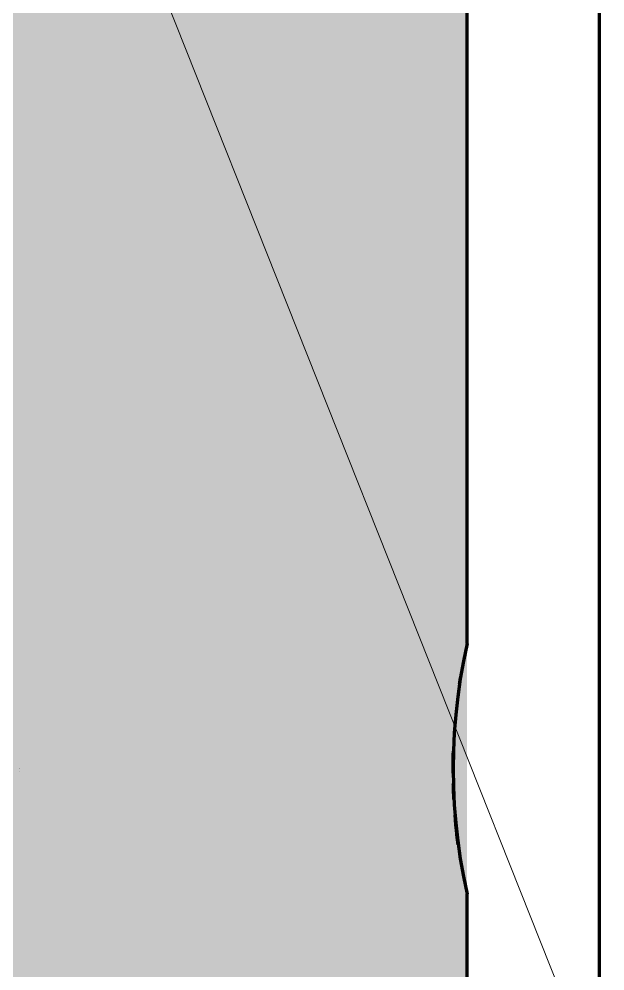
# Model space of a CAD drawing. Header units: millimetres. Extents: x 0 to 420, y 0 to 297.
# Drawn here: x 83.036 to 84.671, y 203.121 to 205.779 of the extents above; entities that cross this region are included whole.
import ezdxf

# ---------------------------------------------------------------- set-up
doc = ezdxf.new("R2010")
doc.units = ezdxf.units.MM
for name, color, linetype, lineweight in [('01-VISIBLE', 7, 'CONTINUOUS', 70), ('08-FINA', 5, 'CONTINUOUS', 18), ('13-GRAFICA', 30, 'CONTINUOUS', 18)]:
    doc.layers.add(name, color=color, linetype=linetype, lineweight=lineweight)

msp = doc.modelspace()

# ---------------------------------------------------------------- hatches: boundary and pattern name
at = {"layer": '13-GRAFICA', "true_color": 0x202020}
h = msp.add_hatch(color=7, dxfattribs=at)
h.dxf.hatch_style = 1
h.paths.add_polyline_path([(84.2865, 208.1857), (84.2865, 197.5857), (84.1865, 197.5857), (84.1865, 195.6857), (84.2865, 195.6857), (84.2865, 187.1857), (82.9865, 187.1857), (82.9865, 203.4857), (82.9865, 203.8857), (82.9865, 208.1857)])

# ---------------------------------------------------------------- linework, layer by layer
at = {"layer": '01-VISIBLE'}
for p, q in [((84.6565, 197.5357), (84.6565, 214.187)), ((84.2865, 204.0357), (84.2865, 208.1857)), ((84.2865, 197.5357), (84.2865, 203.3357))]:
    msp.add_line(p, q, dxfattribs=at)
for points in [[(84.2865, 204.0357), (84.2764, 203.9863), (84.2678, 203.9367), (84.2606, 203.8868), (84.255, 203.8367), (84.251, 203.7864), (84.2486, 203.7361), (84.2477, 203.6857), (84.2486, 203.6353), (84.251, 203.585), (84.255, 203.5347), (84.2606, 203.4846), (84.2678, 203.4347), (84.2764, 203.3851), (84.2865, 203.3357)], [(84.2656, 203.9225), (84.2661, 203.9256), (84.2665, 203.9287), (84.267, 203.9318), (84.2675, 203.9349), (84.268, 203.938), (84.2685, 203.941)], [(84.2686, 203.942), (84.2686, 203.942), (84.2686, 203.942), (84.2686, 203.942), (84.2686, 203.942), (84.2686, 203.942), (84.2686, 203.942)], [(84.2688, 203.9429), (84.2688, 203.9429), (84.2688, 203.9429), (84.2688, 203.9429), (84.2688, 203.9429), (84.2688, 203.9429), (84.2688, 203.9429)], [(84.269, 203.9439), (84.269, 203.9439), (84.269, 203.9439), (84.269, 203.9439), (84.269, 203.9439), (84.269, 203.9439), (84.269, 203.9439)], [(84.2691, 203.9448), (84.2691, 203.9448), (84.2691, 203.9448), (84.2691, 203.9448), (84.2691, 203.9448), (84.2691, 203.9448), (84.2691, 203.9448)], [(84.2693, 203.9457), (84.2693, 203.9457), (84.2693, 203.9457), (84.2693, 203.9457), (84.2693, 203.9457), (84.2693, 203.9457), (84.2693, 203.9457)], [(84.2694, 203.9467), (84.2694, 203.9467), (84.2694, 203.9467), (84.2694, 203.9467), (84.2694, 203.9467), (84.2694, 203.9467), (84.2694, 203.9467)], [(84.2696, 203.9476), (84.2696, 203.9476), (84.2696, 203.9476), (84.2696, 203.9476), (84.2696, 203.9476), (84.2696, 203.9476), (84.2696, 203.9476)], [(84.2697, 203.9485), (84.2697, 203.9485), (84.2697, 203.9485), (84.2697, 203.9485), (84.2697, 203.9485), (84.2697, 203.9485), (84.2697, 203.9485)], [(84.2699, 203.9494), (84.2699, 203.9494), (84.2699, 203.9494), (84.2699, 203.9494), (84.2699, 203.9494), (84.2699, 203.9494), (84.2699, 203.9494)], [(84.27, 203.9504), (84.27, 203.9504), (84.27, 203.9504), (84.27, 203.9504), (84.27, 203.9504), (84.27, 203.9504), (84.27, 203.9504)], [(84.2478, 203.6736), (84.2478, 203.6839), (84.2478, 203.6942), (84.2479, 203.7045), (84.248, 203.7148), (84.2482, 203.7251), (84.2485, 203.7354)], [(83.0364, 203.6775), (83.0364, 203.6775), (83.0364, 203.6775), (83.0364, 203.6775), (83.0364, 203.6775), (83.0364, 203.6775), (83.0364, 203.6775)], [(83.0365, 203.6873), (83.0365, 203.6873), (83.0365, 203.6873), (83.0365, 203.6873), (83.0365, 203.6873), (83.0365, 203.6873), (83.0365, 203.6873)], [(83.0365, 203.687), (83.0365, 203.687), (83.0365, 203.687), (83.0365, 203.687), (83.0365, 203.687), (83.0365, 203.687), (83.0365, 203.687)], [(84.2488, 203.6298), (84.2487, 203.6323), (84.2486, 203.6348), (84.2485, 203.6373), (84.2484, 203.6398), (84.2484, 203.6423), (84.2483, 203.6448)], [(84.25, 203.601), (84.2498, 203.6057), (84.2496, 203.6105), (84.2493, 203.6153), (84.2491, 203.62), (84.2489, 203.6248), (84.2488, 203.6296)], [(84.262, 203.4743), (84.2602, 203.4881), (84.2585, 203.502), (84.257, 203.5158), (84.2555, 203.5297), (84.2542, 203.5436), (84.253, 203.5575)]]:
    msp.add_lwpolyline(points, dxfattribs=at)
at = {"layer": '08-FINA'}
msp.add_line((94.1865, 178.7857), (80.6865, 212.7857), dxfattribs=at)

doc.saveas('drawing.dxf')
